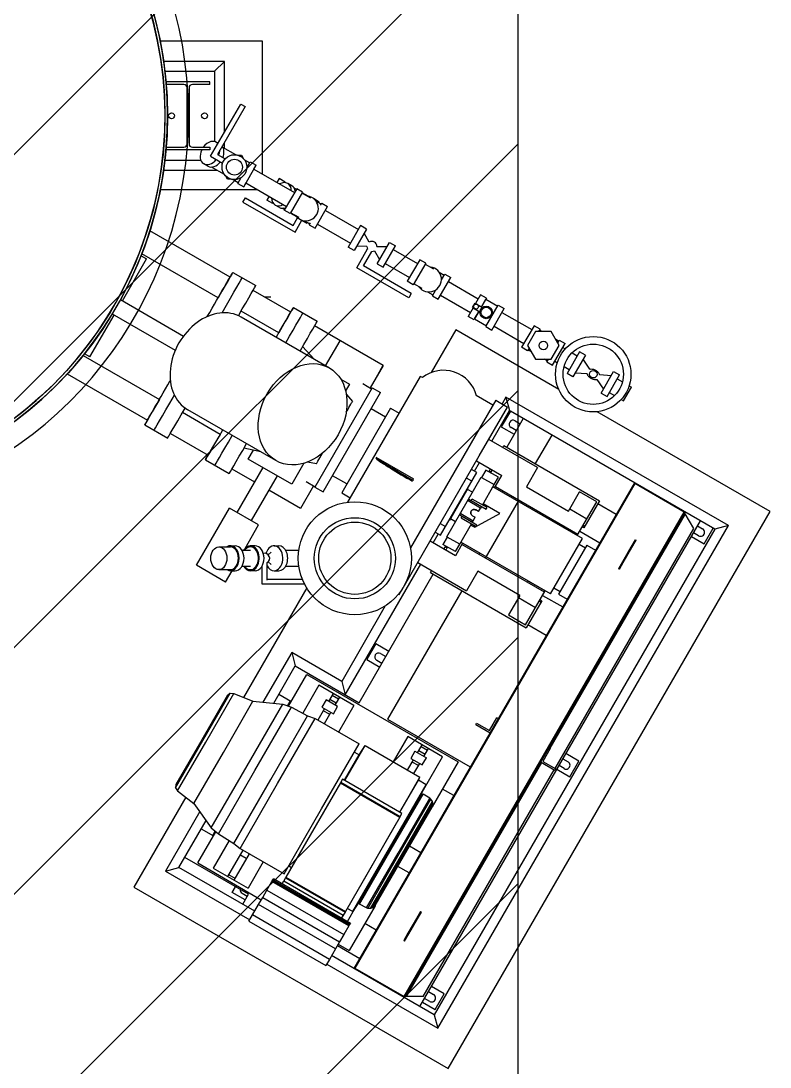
# Model space of a CAD drawing. Header units: metres. Extents: x 0 to 63075, y 0 to 44550.
# Drawn here: x 54874.6 to 55215.5, y 37339.6 to 37815.8 of the extents above; entities that cross this region are included whole.
import ezdxf

# ---------------------------------------------------------------- set-up
doc = ezdxf.new("R2010")
doc.units = ezdxf.units.M
doc.header["$LTSCALE"] = 75
for name, color, linetype in [('AI-Hatch mob', 7, 'Continuous'), ('GSB', 7, 'Continuous'), ('ML6', 1, 'Continuous'), ('SDM', 7, 'Continuous'), ('SL1', 8, 'Continuous')]:
    doc.layers.add(name, color=color, linetype=linetype)

# ---------------------------------------------------------------- blocks, each defined once
blk = doc.blocks.new('A$C6bae614f')
at = {"layer": 'SL1'}
for p, q in [((380314.8, 26579), (380005.5, 26579.1)), ((380314.8, 26176.2), (380314.8, 26579)), ((380199.7, 26517.7), (380016, 26517.7)), ((380169.7, 26487.7), (380199.7, 26517.7)), ((380199.7, 26302), (380199.7, 26517.7)), ((380019.9, 26487.7), (380169.7, 26487.7)), ((380169.7, 26487.7), (380169.7, 26274.6)), ((380023.2, 26456.2), (380023.2, 26447.8)), ((380156.2, 26456.2), (380023.2, 26456.2)), ((380156.2, 26447.8), (380156.2, 26456.2)), ((380076.7, 26447.8), (380023.2, 26447.8)), ((380086.8, 26267.7), (380086.8, 26437.7)), ((380092.6, 26437.7), (380092.6, 26267.7)), ((380156.2, 26447.8), (380102.7, 26447.8)), ((380158.1, 26230.1), (380249.4, 26388.1)), ((380249.4, 26388.1), (380262.4, 26380.6)), ((380262.4, 26380.6), (380178.6, 26235.6)), ((380180.7, 26269.3), (380175.1, 26272.5)), ((380199.7, 26254.7), (380199.7, 26272)), ((380023.2, 26249.2), (380023.2, 26257.6)), ((380023.2, 26257.6), (380076.7, 26257.6)), ((380156.2, 26249.2), (380023.2, 26249.2)), ((380102.7, 26257.6), (380156.2, 26257.6)), ((380156.2, 26257.6), (380156.2, 26249.2)), ((380158.1, 26230.1), (380194.5, 26209.1)), ((380178.6, 26235.6), (380202, 26222.1)), ((380234.5, 26234.6), (380195.4, 26257.1)), ((380241, 26233.2), (380251.2, 26233.2)), ((380251.2, 26233.2), (380256.2, 26224.5)), ((380128.5, 26217.7), (380019.9, 26217.7)), ((380150, 26199.9), (380137.3, 26207.2)), ((380199.9, 26174.7), (380160.8, 26197.3)), ((380258.3, 26137.4), (380296, 26202.7)), ((380260.7, 26219.4), (380276.6, 26210.3)), ((380268, 26195.4), (380278.1, 26213)), ((380278.1, 26213), (380296, 26202.7)), ((380289.2, 26190.9), (380296, 26202.7)), ((380016, 26187.7), (380177.5, 26187.7)), ((380209.4, 26160.9), (380204.4, 26169.7)), ((380240.4, 26147.7), (380250.6, 26165.3)), ((380289.2, 26190.9), (380412, 26120)), ((380219.6, 26160.9), (380209.4, 26160.9)), ((380226.1, 26159.6), (380242, 26150.4)), ((380240.4, 26147.7), (380258.3, 26137.4)), ((380258.3, 26137.4), (380265.1, 26149.1)), ((380265.1, 26149.1), (380387.9, 26078.2)), ((380366, 26162.3), (380359.2, 26150.5)), ((380383.9, 26152), (380366, 26162.3)), ((380418.8, 26131.8), (380381.1, 26066.5)), ((380383.9, 26152), (380382.8, 26150.1)), ((380404.2, 26140.2), (380391.6, 26147.5)), ((380417.7, 26129.9), (380410.8, 26133.9)), ((380417.2, 26129), (380411.9, 26132.1)), ((380436.7, 26121.5), (380418.8, 26131.8)), ((380006, 26129.1), (380299.9, 26129)), ((380255.7, 26091.2), (380263.3, 26104.2)), ((380263.3, 26104.2), (380408.3, 26020.4)), ((380335.1, 26108.7), (380328.3, 26096.9)), ((380436.7, 26121.5), (380399, 26056.1)), ((380435.1, 26118.7), (380460.5, 26104)), ((380453.7, 26109.2), (380435.6, 26119.6)), ((380469.3, 26102.4), (380469.4, 26102.6)), ((380469.4, 26102.6), (380487.3, 26092.3)), ((380255.7, 26091.2), (380413.8, 25999.9)), ((380346.2, 26086.6), (380328.3, 26096.9)), ((380347.2, 26088.5), (380346.2, 26086.6)), ((380366.5, 26074.9), (380353.8, 26082.2)), ((380375.3, 26072.3), (380382.2, 26068.3)), ((380382.7, 26069.2), (380377.3, 26072.3)), ((380474.8, 26012.4), (380512.5, 26077.7)), ((380493.1, 26085.3), (380477.2, 26094.4)), ((380485.7, 26089.5), (380487.3, 26092.3)), ((380491.1, 26081.9), (380494.7, 26088)), ((380494.7, 26088), (380512.5, 26077.7)), ((380399, 26056.1), (380381.1, 26066.5)), ((380400, 26058), (380418.1, 26047.6)), ((380426, 26044.2), (380400.5, 26058.9)), ((380408.3, 26020.4), (380421.8, 26043.8)), ((380413.8, 25999.9), (380434.8, 26036.3)), ((380505.7, 26065.9), (380605.8, 26008.1)), ((380434.4, 26035.7), (380449.6, 26026.9)), ((380442.6, 26034.6), (380458.5, 26025.4)), ((380449.6, 26026.9), (380451.1, 26029.7)), ((380456.9, 26022.7), (380460.5, 26028.8)), ((380456.9, 26022.7), (380474.8, 26012.4)), ((380481.6, 26024.1), (380581.7, 25966.3)), ((380612.6, 26019.9), (380574.9, 25954.6)), ((380630.5, 26009.6), (380592.8, 25944.2)), ((380630.5, 26009.6), (380612.6, 26019.9)), ((380216.9, 25863.8), (379974, 26004)), ((380638.9, 25969.9), (380623.1, 25996.7)), ((380592.8, 25944.2), (380574.9, 25954.6)), ((380631.4, 25956.8), (380600.2, 25957.1)), ((380600.6, 25892), (380633.5, 25949)), ((380621.1, 25897.5), (380646.5, 25941.5)), ((380654.3, 25943.6), (380670.1, 25916.7)), ((380661.9, 25956.6), (380693, 25956.3)), ((380662.7, 25903.9), (380700.4, 25969.2)), ((380680.6, 25893.5), (380718.3, 25958.9)), ((380700.4, 25969.2), (380718.3, 25958.9)), ((380711.5, 25947.1), (380785, 25904.7)), ((379890.6, 25792.2), (379963.8, 25919.1)), ((379947.3, 25928.6), (379963.8, 25919.1)), ((380180.8, 25801.1), (379949.6, 25934.6)), ((380791.8, 25916.4), (380754.1, 25851.1)), ((380809.7, 25906.1), (380791.8, 25916.4)), ((380225.2, 25878.1), (380294.8, 25837.9)), ((380758.7, 25800.8), (380600.6, 25892)), ((380766.2, 25813.8), (380621.1, 25897.5)), ((380662.7, 25903.9), (380680.6, 25893.5)), ((380687.4, 25905.3), (380760.9, 25862.9)), ((380809.7, 25906.1), (380772, 25840.8)), ((380808.1, 25903.4), (380833.5, 25888.7)), ((380850.2, 25879.1), (380866.1, 25869.9)), ((380772, 25840.8), (380754.1, 25851.1)), ((380847.8, 25797), (380885.5, 25862.3)), ((380857.5, 25855.1), (380867.6, 25872.6)), ((380867.6, 25872.6), (380885.5, 25862.3)), ((380878.7, 25850.6), (380969.2, 25798.3)), ((380400.9, 25757.6), (380286.5, 25823.6)), ((380766.2, 25813.8), (380758.7, 25800.8)), ((380799, 25828.8), (380773.5, 25843.5)), ((380815.6, 25819.2), (380831.5, 25810.1)), ((380829.9, 25807.3), (380840.1, 25824.9)), ((379884.9, 25795.5), (380075.9, 25685.2)), ((380320.4, 25804), (380340.4, 25804)), ((380829.9, 25807.3), (380847.8, 25797)), ((380854.6, 25808.8), (380945.1, 25756.5)), ((380952, 25771.7), (380959.5, 25784.7)), ((380959.5, 25784.7), (380981.6, 25772)), ((380976, 25810.1), (380960.9, 25783.9)), ((380993.9, 25799.8), (380976, 25810.1)), ((380993.9, 25799.8), (380978.8, 25773.6)), ((380978.8, 25773.6), (380992.3, 25797)), ((380992.3, 25797), (381028.3, 25776.2)), ((379859.9, 25752.2), (380050.9, 25641.9)), ((380364.7, 25694.9), (380250.4, 25760.9)), ((380409.2, 25771.9), (380481.3, 25730.2)), ((380953.4, 25770.9), (380938.3, 25744.7)), ((380952, 25771.7), (380974.1, 25759)), ((380971.3, 25760.6), (380956.2, 25734.4)), ((380957.8, 25737.2), (380971.3, 25760.6)), ((380992.1, 25713.7), (381029.8, 25779)), ((381010, 25703.3), (381047.7, 25768.7)), ((381029.8, 25779), (381047.7, 25768.7)), ((381040.9, 25756.9), (381131.4, 25704.6)), ((379792.3, 25622), (379865.6, 25748.9)), ((380517.8, 25588.2), (380250.6, 25742.5)), ((380956.2, 25734.4), (380938.3, 25744.7)), ((380957.8, 25737.2), (380993.7, 25716.4)), ((380680.5, 25596.2), (380473.1, 25715.9)), ((380900.6, 25703.5), (380826, 25574.4)), ((381212.9, 25523.1), (380900.6, 25703.5)), ((380992.1, 25713.7), (381010, 25703.3)), ((381016.8, 25715.1), (381107.3, 25662.9)), ((381138.2, 25716.4), (381100.5, 25651.1)), ((381142.1, 25698.5), (381117.9, 25656.7)), ((381156.1, 25706.1), (381138.2, 25716.4)), ((381190.3, 25698.5), (381142.1, 25698.5)), ((381156.1, 25706.1), (381151.7, 25698.5)), ((381162.9, 25698.5), (381154.5, 25703.3)), ((381214.5, 25656.7), (381190.3, 25698.5)), ((380506.5, 25594.8), (380550.6, 25671.1)), ((381117.9, 25656.7), (381142.1, 25614.9)), ((381190.3, 25614.9), (381214.5, 25656.7)), ((381194.2, 25597), (381231.9, 25662.3)), ((381212.5, 25669.9), (381204.1, 25674.7)), ((381209.7, 25665), (381214.1, 25672.6)), ((381212.5, 25669.9), (381209.7, 25665)), ((381214.1, 25672.6), (381231.9, 25662.3)), ((379771.8, 25626.6), (380003, 25493.1)), ((379792.3, 25622), (379775.8, 25631.6)), ((380436.9, 25653.2), (380471.8, 25614.8)), ((381118.4, 25640.8), (381100.5, 25651.1)), ((381122.8, 25648.4), (381118.4, 25640.8)), ((381128.4, 25638.7), (381120, 25643.5)), ((381225.1, 25650.5), (381232.7, 25646.2)), ((381275.7, 25637.1), (381237.9, 25571.7)), ((381253.1, 25634.4), (381268.9, 25625.3)), ((381293.5, 25626.7), (381255.8, 25561.4)), ((381293.5, 25626.7), (381275.7, 25637.1)), ((380680.5, 25596.2), (380641.2, 25527.9)), ((380680.3, 25595.7), (380658.4, 25557.8)), ((380680.3, 25595.7), (380680.3, 25595.7)), ((381142.1, 25614.9), (381190.3, 25614.9)), ((381177.9, 25610), (381169.5, 25614.9)), ((381176.3, 25607.3), (381180.7, 25614.9)), ((381176.3, 25607.3), (381194.2, 25597)), ((381180.7, 25614.9), (381177.9, 25610)), ((381201, 25608.7), (381208.6, 25604.4)), ((381229, 25592.6), (381244.7, 25583.5)), ((381307, 25585), (381286.8, 25615.2)), ((379723.8, 25570.6), (379966.7, 25430.4)), ((380793.2, 25563), (380573, 25181.6)), ((380799.7, 25559.3), (380793.2, 25563)), ((381255.8, 25561.4), (381237.9, 25571.7)), ((381298.6, 25570.6), (381262.5, 25573)), ((381336.2, 25568.2), (381372.4, 25565.8)), ((381341.3, 25512), (381379, 25577.4)), ((381359.2, 25501.7), (381396.9, 25567.1)), ((381379, 25577.4), (381396.9, 25567.1)), ((380552.4, 25554.4), (380578.7, 25539.3)), ((380578.7, 25539.3), (380567.1, 25519.2)), ((380618.9, 25540.8), (380646, 25525.1)), ((381327.9, 25553.7), (381348, 25523.6)), ((381390.1, 25555.3), (381405.9, 25546.2)), ((381408.9, 25488.7), (381433, 25530.5)), ((381426.2, 25534.4), (381433, 25530.5)), ((380647.9, 25528.3), (380473.9, 25227)), ((380499, 25212.5), (380673, 25513.8)), ((380569.5, 25507.5), (380588, 25487.2)), ((380647.9, 25528.3), (380673, 25513.8)), ((381013.2, 25475.6), (380963.1, 25504.6)), ((381052.8, 25500.1), (381041, 25479.6)), ((381052.8, 25500.1), (381063.8, 25459.1)), ((381727, 25110.8), (381052.8, 25500.1)), ((381341.3, 25512), (381359.2, 25501.7)), ((381366, 25513.5), (381381.7, 25504.4)), ((380703.5, 25466.2), (380555.5, 25209.9)), ((380703.5, 25466.2), (380728.9, 25451.6)), ((381021.9, 25490.6), (380936.4, 25342.6)), ((380972.2, 25322), (381057.7, 25470)), ((381021.9, 25490.6), (381057.7, 25470)), ((381402.1, 25492.6), (381408.9, 25488.7)), ((380186.9, 25386.9), (380072.6, 25453)), ((380355.8, 25307.7), (380088.6, 25461.9)), ((380688, 25439.4), (380644.5, 25464.5)), ((381010.3, 25366.5), (381063.8, 25459.1)), ((381066.4, 25457.6), (381038.9, 25410)), ((381105.3, 25435.1), (381055.3, 25348.5)), ((381063.8, 25459.1), (381066.4, 25457.6)), ((381686, 25099.9), (381066.4, 25457.6)), ((381853.2, 25153.4), (381329.6, 25455.7)), ((379958.5, 25416.2), (380028.1, 25376)), ((381038.9, 25410), (381077.8, 25387.5)), ((381084.3, 25398.8), (381068.7, 25407.8)), ((381080.7, 25428.5), (381096.3, 25419.5)), ((380036.3, 25390.2), (380150.7, 25324.2)), ((381148.8, 25286.5), (381001, 25371.8)), ((381191.9, 25385.1), (381141.9, 25298.5)), ((380309.8, 25334.2), (380259.1, 25345.3)), ((380272, 25312.2), (380287.6, 25339.1)), ((380936.4, 25342.6), (380763.5, 25043.2)), ((381043.2, 25347.5), (381046.7, 25353.5)), ((381046.7, 25353.5), (381336.8, 25186)), ((380142.5, 25310), (380214.6, 25268.3)), ((380403.7, 25236.2), (380272, 25312.2)), ((380773.9, 25250.9), (380659.7, 25316.9)), ((380745.2, 24928.9), (380972.2, 25322)), ((380963.5, 25306.9), (381040.3, 25262.5)), ((380222.8, 25282.5), (380291, 25243.1)), ((380316.2, 25286.7), (380237.7, 25150.7)), ((380440.2, 25299.5), (380403.7, 25236.2)), ((380478.4, 25297.4), (380451.6, 25303.3)), ((380964.5, 25271.7), (380948.5, 25280.9)), ((380957.8, 25275.5), (380972.8, 25301.5)), ((380992, 25278.9), (380979.3, 25256.8)), ((381030.1, 25256.9), (380992, 25278.9)), ((381000.7, 25273.9), (381005.7, 25282.5)), ((381006.9, 25272.6), (381001.7, 25275.6)), ((381010.9, 25279.5), (381005.9, 25270.9)), ((381148.8, 25286.5), (381114.8, 25227.6)), ((380359.5, 25261.7), (380281, 25125.7)), ((380447.5, 25243.8), (380474.6, 25228.2)), ((380571, 25236.7), (380527.5, 25261.8)), ((380854.5, 25081.1), (380964.5, 25271.7)), ((380873.4, 25076.5), (380978, 25257.6)), ((380949.2, 25245.1), (380933.2, 25254.4)), ((380978, 25257.6), (380979.3, 25256.8)), ((380979.3, 25256.8), (381017.4, 25234.8)), ((381017.4, 25234.8), (381030.1, 25256.9)), ((381018.7, 25225.1), (381040.3, 25262.5)), ((380430.3, 25162.7), (380334.3, 25218.1)), ((380430.3, 25162.7), (380334.3, 25218.1)), ((380469.7, 25231), (380430.3, 25162.7)), ((380473.9, 25227), (380499, 25212.5)), ((381442.3, 25240.6), (380592.3, 23768.4)), ((381443, 25237.8), (380595, 23769.1)), ((380883, 25127.5), (380938.6, 25223.8)), ((380951.4, 25211.6), (380936.5, 25220.2)), ((380937.3, 25224.5), (380938.6, 25223.8)), ((380981.6, 25172.9), (381017.4, 25234.8)), ((381284.6, 25071.6), (381013.5, 25228.1)), ((381020.8, 25228.7), (381271.1, 25084.2)), ((381114.8, 25227.6), (381242.1, 25154.1)), ((381242.1, 25154.1), (381276.1, 25213)), ((381328.1, 25183), (381276.1, 25213)), ((381592.9, 25151.3), (381443, 25237.8)), ((380555.5, 25209.9), (380580.9, 25195.2)), ((380938.2, 25185.7), (380940.6, 25189.9)), ((380976.3, 25163.7), (380938.2, 25185.7)), ((380978.7, 25167.9), (380940.6, 25189.9)), ((380948, 25186.7), (380950.4, 25190.9)), ((380948, 25186.7), (380993.1, 25160.7)), ((380995.5, 25164.9), (380950.4, 25190.9)), ((381089.7, 25184.1), (380990.3, 25011.9)), ((381072.8, 25198.7), (381070.7, 25195.1)), ((381269, 25080.6), (381328.1, 25183)), ((381336.8, 25186), (381289.3, 25103.7)), ((380115.2, 24990.5), (380215.2, 25163.7)), ((380303.5, 25112.7), (380215.2, 25163.7)), ((380430.3, 25162.7), (380430.3, 25162.7)), ((380744.8, 23682.6), (381592.9, 25151.3)), ((381595.6, 25152.1), (380745.5, 23679.8)), ((380878.1, 23464.7), (381853.2, 25153.4)), ((380970.1, 25152.9), (380961.5, 25157.9)), ((380970.1, 25152.9), (380976.3, 25163.7)), ((380978.7, 25167.9), (380976.3, 25163.7)), ((380978.7, 25167.9), (380979.2, 25168.7)), ((381034.1, 25147.1), (380983.6, 25176.2)), ((380993.1, 25160.7), (380995.5, 25164.9)), ((381246.1, 25161), (381298.1, 25131)), ((381331.8, 25177.4), (381387.3, 25145.3)), ((381595.7, 25146.3), (381594, 25149.3)), ((380792.2, 23652.9), (381642.3, 25125.1)), ((380853.8, 25116.9), (380869.8, 25107.7)), ((380881.7, 25128.3), (380883, 25127.5)), ((380899.9, 25122.4), (380885, 25131)), ((380913.4, 25142.7), (380915.8, 25146.8)), ((380913.4, 25142.7), (380951.5, 25120.7)), ((380915.8, 25146.8), (380953.9, 25124.8)), ((380917.4, 25133.7), (380919.8, 25137.8)), ((380917.4, 25133.7), (380962.5, 25107.7)), ((380964.9, 25111.8), (380919.8, 25137.8)), ((380951, 25119.8), (380951.5, 25120.7)), ((380951.4, 25140.6), (380960.1, 25135.6)), ((380951.5, 25120.7), (380953.9, 25124.8)), ((380953.9, 25124.8), (380960.1, 25135.6)), ((380958.8, 25105.3), (381034.1, 25147.1)), ((381595.7, 25146.3), (381185.5, 24435.8)), ((381621.7, 25101.3), (381595.7, 25146.3)), ((380262.3, 25041.4), (380303.5, 25112.7)), ((380832.3, 25058.2), (380847.8, 25085)), ((381686, 25099.9), (380835.9, 23627.6)), ((380838.5, 25090.4), (380854.5, 25081.1)), ((380846.9, 23586.7), (381727, 25110.8)), ((380912.9, 25053.8), (380948.6, 25115.7)), ((380946.7, 25112.3), (380958.8, 25105.3)), ((380962.5, 25107.7), (380964.9, 25111.8)), ((381201.9, 24374.3), (381621.7, 25101.3)), ((381219.1, 25114.2), (381217, 25110.6)), ((381276.6, 25093.8), (381337.3, 25058.7)), ((381289.3, 25103.7), (381284.1, 25106.7)), ((381291.8, 25108.1), (381286.6, 25111.1)), ((381636.8, 25079.7), (381621.3, 25088.7)), ((381633.3, 25109.5), (381648.8, 25100.5)), ((381653.7, 25055), (381681.2, 25102.6)), ((381727, 25110.8), (381686, 25099.9)), ((380899.8, 25019.2), (380823, 25063.5)), ((380874.7, 25075.8), (380862, 25053.7)), ((380900.1, 25031.7), (380862, 25053.7)), ((380873.4, 25076.5), (380874.7, 25075.8)), ((380912.9, 25053.8), (380874.7, 25075.8)), ((380921.7, 25057), (380899.8, 25019.2)), ((380900.1, 25031.7), (380912.9, 25053.8)), ((381187.8, 24903.9), (380916.7, 25060.4)), ((381169.6, 24908.4), (380919.3, 25052.9)), ((380921.7, 25057), (380921.9, 25057.4)), ((380973.6, 25027), (380921.7, 25057)), ((381187.8, 24903.9), (381284.6, 25071.6)), ((381274.4, 25054), (381293.6, 25043)), ((381444.7, 25067.8), (381431.7, 25045.5)), ((381434.5, 25043.9), (381447.4, 25066.3)), ((381444.7, 25067.8), (381447.4, 25066.3)), ((381614.8, 25077.5), (381653.7, 25055)), ((380183.1, 25046.1), (380218, 25046.1)), ((380218, 25049.3), (380232.6, 25049.3)), ((380253.1, 25035.7), (380278.6, 25035.7)), ((380293.2, 25049.3), (380278.6, 25049.3)), ((380332.7, 25022.2), (380341.2, 25030.4)), ((380350.3, 25049.3), (380364.9, 25049.3)), ((380385.4, 25035.7), (380425.3, 25035.7)), ((380865.2, 25039.2), (380869.2, 25046.1)), ((380869.2, 25046.1), (380870.7, 25048.7)), ((380869.2, 25046.1), (380874.4, 25043.1)), ((380875.9, 25045.7), (380870.4, 25036.2)), ((380973.6, 25027), (380971.3, 25022.9)), ((380973.8, 25027.4), (380973.6, 25027)), ((381298.1, 25050.8), (381212.5, 24902.6)), ((381298.1, 25050.8), (381324.1, 25035.8)), ((381431.7, 25045.5), (381405.8, 25000.5)), ((381408.5, 24998.9), (381434.5, 25043.9)), ((380203.5, 24939.5), (380115.2, 24990.5)), ((380329.3, 24945.4), (380329.3, 24998.3)), ((380332.7, 25000.9), (380341.2, 24992.7)), ((380566.2, 24597.5), (380794.8, 24993.2)), ((380785.5, 24998.6), (380933.3, 24913.2)), ((381405.8, 25000.5), (381393.9, 24979.9)), ((381396.6, 24978.3), (381408.5, 24998.9)), ((380183.1, 24977), (380218, 24977)), ((380203.5, 24939.5), (380223.3, 24973.8)), ((380218, 24973.8), (380232.6, 24973.8)), ((380253.1, 24987.4), (380278.6, 24987.4)), ((380293.2, 24973.8), (380278.6, 24973.8)), ((380314.3, 24932.5), (380314.3, 24988.4)), ((380350.3, 24973.8), (380364.9, 24973.8)), ((380385.4, 24987.4), (380425.3, 24987.4)), ((380607.8, 24573.5), (380832.8, 24963.2)), ((380824.2, 24968.2), (380827.7, 24974.2)), ((380824.2, 24968.2), (381114.3, 24800.6)), ((380967.3, 24972.1), (380933.3, 24913.2)), ((381094.6, 24898.6), (380967.3, 24972.1)), ((381396.6, 24978.3), (381393.9, 24979.9)), ((380442.9, 24932.5), (380314.3, 24932.5)), ((380436, 24947.5), (380329.3, 24947.5)), ((380329.3, 24932.5), (380329.3, 24934.7)), ((381120, 24942.5), (381117.6, 24938.4)), ((381120, 24942.5), (381120.2, 24942.9)), ((381171.9, 24912.5), (381120, 24942.5)), ((380449.1, 24921.5), (380257.5, 24589.7)), ((380919.4, 24913.2), (380694.4, 24523.4)), ((380727.3, 24902.4), (380729.3, 24901.3)), ((380729.3, 24901.3), (380741.7, 24922.8)), ((381094.6, 24898.6), (381060.6, 24839.7)), ((381112.6, 24809.7), (381171.9, 24912.5)), ((381164.1, 24898.9), (381224.8, 24863.9)), ((381172.2, 24912.9), (381171.9, 24912.5)), ((381197.9, 24921.5), (381217, 24910.4)), ((381212.5, 24902.6), (381238.5, 24887.6)), ((380687.2, 24867), (380555.3, 24638.4)), ((381142.6, 24861.7), (381090.6, 24891.7)), ((381161.8, 24882.9), (381114.3, 24800.6)), ((381154.1, 24881.6), (381159.3, 24878.6)), ((381156.6, 24885.9), (381161.8, 24882.9)), ((381060.6, 24839.7), (381112.6, 24809.7)), ((381174.8, 24777.3), (381119.3, 24809.3)), ((380658.8, 24751.8), (380631.3, 24704.2)), ((380697.8, 24729.3), (380658.8, 24751.8)), ((380403.7, 24725.9), (380316.7, 24575.3)), ((380403.7, 24725.9), (380414.7, 24685)), ((380555.3, 24638.4), (380403.7, 24725.9)), ((380631.3, 24704.2), (380670.3, 24681.7)), ((380673.2, 24722.7), (380688.8, 24713.7)), ((380349.6, 24572.2), (380414.7, 24685)), ((380414.7, 24685), (380607.8, 24573.5)), ((380676.8, 24693), (380661.2, 24702)), ((380393.7, 24563.4), (380449.1, 24659.3)), ((380449.1, 24659.3), (380908.1, 24394.3)), ((380486.1, 24626.4), (380437.1, 24541.7)), ((380591.7, 24565.4), (380486.1, 24626.4)), ((380555.3, 24638.4), (380566.2, 24597.5)), ((380209, 24596.4), (380131, 24461.3)), ((380134.5, 24459.2), (380217.5, 24602.9)), ((380143.1, 24454.3), (380228.1, 24601.5)), ((380196.8, 24423.2), (380286.3, 24578.2)), ((380209, 24596.4), (380217.5, 24602.9)), ((380217.5, 24602.9), (380228.1, 24601.5)), ((380228.1, 24601.5), (380286.3, 24578.2)), ((380286.3, 24578.2), (380376.9, 24569.6)), ((380401.6, 24577.1), (380364.7, 24598.4)), ((380391.2, 24564.3), (380399.3, 24578.4)), ((380507.8, 24582.1), (380495.3, 24560.4)), ((380542.5, 24562.1), (380507.8, 24582.1)), ((380529.4, 24601.4), (380515.6, 24577.6)), ((380519.4, 24584.1), (380538.4, 24573.1)), ((380526.4, 24596.2), (380545.4, 24585.2)), ((380548.4, 24590.4), (380534.7, 24566.6)), ((380268.5, 24381.9), (380376.9, 24569.6)), ((380292.5, 24368), (380403.3, 24559.9)), ((380376.9, 24569.6), (380403.3, 24559.9)), ((380403.3, 24559.9), (380451.7, 24533.8)), ((380503.1, 24555.9), (380482.8, 24520.8)), ((380495.3, 24560.4), (380530, 24540.4)), ((380518.4, 24538.5), (380499.4, 24549.5)), ((380530, 24540.4), (380542.5, 24562.1)), ((380591.7, 24565.4), (380545.2, 24484.8)), ((380340.1, 24340.5), (380451.7, 24533.8)), ((380361.1, 24328.4), (380474.9, 24525.4)), ((380451.7, 24533.8), (380474.9, 24525.4)), ((380474.9, 24525.4), (380608, 24448.5)), ((380522.2, 24544.9), (380501.9, 24509.8)), ((380694.4, 24523.4), (380944.8, 24378.9)), ((381002.7, 24489.3), (381025.2, 24528.3)), ((381029.6, 24525.8), (381025.2, 24528.3)), ((380961.3, 24507.5), (380963.8, 24511.8)), ((380961.3, 24507.5), (381004.6, 24482.5)), ((380963.8, 24511.8), (381002.7, 24489.3)), ((380051.5, 24315.5), (380134.5, 24459.2)), ((380131, 24461.3), (380052.9, 24326.2)), ((380058.1, 24307), (380143.1, 24454.3)), ((380755.4, 24470.9), (380711.4, 24394.6)), ((380861.1, 24409.9), (380755.4, 24470.9)), ((380107.3, 24268.3), (380196.8, 24423.2)), ((380494.2, 24251.5), (380608, 24448.5)), ((380564.8, 24337.8), (380626.1, 24443.9)), ((380593.7, 24423.8), (380608.3, 24415.5)), ((380608.3, 24415.5), (380626.1, 24443.9)), ((380626.1, 24443.9), (380792.3, 24347.9)), ((380777.2, 24426.6), (380764.7, 24404.9)), ((380777.2, 24426.6), (380811.8, 24406.6)), ((380785, 24422.1), (380798.7, 24445.9)), ((380788.7, 24428.6), (380807.8, 24417.6)), ((380795.7, 24440.7), (380814.8, 24429.7)), ((380804, 24411.1), (380817.8, 24434.9)), ((381187.2, 24434.8), (381164.7, 24395.8)), ((381182.9, 24437.3), (381187.2, 24434.8)), ((381273.7, 24396.8), (381234.7, 24419.3)), ((380563.8, 24338.4), (380608.3, 24415.5)), ((381160.5, 24392.5), (380750.6, 23682.6)), ((380754.7, 24369.6), (380772.5, 24400.4)), ((380764.7, 24404.9), (380799.3, 24384.9)), ((380787.8, 24382.9), (380768.7, 24393.9)), ((380773.7, 24358.6), (380791.5, 24389.4)), ((380799.3, 24384.9), (380811.8, 24406.6)), ((380803.1, 24309.6), (380861.1, 24409.9)), ((380908.1, 24394.3), (380829.4, 24258)), ((381157.9, 24394), (381201.2, 24369)), ((381164.7, 24395.8), (381203.7, 24373.3)), ((381225.7, 24403.7), (381241.3, 24394.7)), ((381246.2, 24349.2), (381273.7, 24396.8)), ((380160.1, 24194.1), (380268.5, 24381.9)), ((380181.7, 24176.1), (380292.5, 24368)), ((380802.5, 23682.6), (381199.4, 24370)), ((381203.7, 24373.3), (381201.2, 24369)), ((381207.2, 24371.7), (381246.2, 24349.2)), ((381229.3, 24373.9), (381213.7, 24382.9)), ((380052.9, 24326.2), (380051.5, 24315.5)), ((380228.4, 24147.2), (380340.1, 24340.5)), ((380247.4, 24131.4), (380361.1, 24328.4)), ((380551.2, 24330.5), (380386.3, 24044.9)), ((380552.3, 24332.3), (380551.2, 24330.5)), ((380551.2, 24330.5), (380731.4, 24226.5)), ((380557.8, 24341.8), (380552.3, 24332.3)), ((380552.3, 24332.3), (380732.4, 24228.4)), ((380737.9, 24237.8), (380557.8, 24341.8)), ((380700.2, 24132.6), (380811.2, 24324.7)), ((380731.1, 24241.8), (380792.3, 24347.9)), ((380731.4, 24241.6), (380787.8, 24339.3)), ((380787.8, 24339.3), (380792.3, 24347.9)), ((380811.2, 24324.7), (380787.8, 24339.3)), ((380797.2, 24298.5), (380811.2, 24324.7)), ((380051.5, 24315.5), (380058.1, 24307)), ((380058.1, 24307), (380107.3, 24268.3)), ((380701.1, 24132), (380797.2, 24298.5)), ((380702.9, 24131), (380799, 24297.4)), ((380705.5, 24129.5), (380801.8, 24296.2)), ((380797.2, 24298.5), (380799, 24297.4)), ((380799, 24297.4), (380801.8, 24296.2)), ((380822, 24283.8), (380801.8, 24296.2)), ((380894.8, 24292.3), (380860.6, 24312)), ((380083, 24287.5), (379925.5, 24014.8)), ((380107.3, 24268.3), (380160.1, 24194.1)), ((380726.1, 24117.6), (380822, 24283.8)), ((380729.8, 24115.5), (380825.4, 24281.2)), ((380736.4, 24111.7), (380830, 24273.7)), ((380739, 24110.2), (380831.1, 24269.8)), ((380741.5, 24108.8), (380831.2, 24264.2)), ((380825.4, 24281.2), (380822, 24283.8)), ((380830, 24273.7), (380825.4, 24281.2)), ((380829.1, 24257.1), (380831.2, 24264.2)), ((380831.1, 24269.8), (380830, 24273.7)), ((380831.2, 24264.2), (380831.1, 24269.8)), ((380125.1, 24243.4), (380021.2, 24063.4)), ((380380.5, 24054.5), (380494.2, 24251.5)), ((380732.4, 24228.4), (380731.4, 24226.5)), ((380732.4, 24228.4), (380737.9, 24237.8)), ((380742.9, 24107.9), (380829.1, 24257.1)), ((380062.2, 24074.4), (380144.2, 24216.5)), ((380731.4, 24226.5), (380566.5, 23940.9)), ((380721.5, 24209.2), (380622.9, 24038.5)), ((380721.5, 24209.5), (380721.5, 24209.2)), ((380119.1, 24087.8), (380173.8, 24182.6)), ((380129.7, 24191.3), (380166.6, 24170)), ((380160.1, 24194.1), (380181.7, 24176.1)), ((380164.3, 24171.3), (380171.8, 24184.3)), ((380181.7, 24176.1), (380228.4, 24147.2)), ((380214.4, 24155.9), (380166.1, 24072.2)), ((380228.4, 24147.2), (380247.4, 24131.4)), ((380794.6, 24118.8), (380760.6, 24138.4)), ((380272.8, 23993.2), (380079.7, 24104.7)), ((380255.3, 24126.8), (380209.4, 24047.2)), ((380274.4, 24115.8), (380228.4, 24036.2)), ((380265.9, 24101.1), (380246.9, 24112.1)), ((380247.4, 24131.4), (380380.5, 24054.5)), ((380589.3, 23940.5), (380700.2, 24132.6)), ((380605, 23965.6), (380701.1, 24132)), ((380606.8, 23964.6), (380702.9, 24131)), ((380609.3, 23962.8), (380705.5, 24129.5)), ((380630.1, 23951.5), (380726.1, 24117.6)), ((380634.1, 23949.8), (380729.8, 24115.5)), ((380642.9, 23949.6), (380736.4, 24111.7)), ((380646.8, 23950.7), (380739, 24110.2)), ((380651.7, 23953.3), (380741.5, 24108.8)), ((380656.8, 23958.7), (380742.9, 24107.9)), ((380021.2, 24063.4), (380062.2, 24074.4)), ((380291.7, 23941.9), (380062.2, 24074.4)), ((380119.1, 24087.8), (380311.7, 23976.5)), ((380166.1, 24072.2), (380271.7, 24011.2)), ((380317.7, 24090.8), (380271.7, 24011.2)), ((380394.7, 24079.2), (380403.3, 24074.2)), ((380759.3, 24057.7), (380725.3, 24077.4)), ((380021.2, 24063.4), (380276.7, 23915.9)), ((380231.4, 24041.4), (380212.4, 24052.4)), ((380346.6, 24036.8), (380348.6, 24040.3)), ((380348.6, 24040.3), (380581.5, 23905.8)), ((380385.3, 24043), (380379.8, 24033.5)), ((380386.3, 24044.9), (380385.3, 24043)), ((380385.3, 24043), (380565.4, 23939)), ((380386.3, 24044.9), (380566.5, 23940.9)), ((380622.9, 24038.5), (380622.7, 24038.4)), ((379925.5, 24014.8), (380878.1, 23464.7)), ((380223.8, 23998.4), (380233.8, 24015.7)), ((380328.6, 24005.7), (380343.7, 24031.9)), ((380343.7, 24031.9), (380344.6, 24033.4)), ((380576.7, 23897.4), (380343.7, 24031.9)), ((380344.6, 24033.4), (380346.4, 24036.5)), ((380344.6, 24033.4), (380577.6, 23898.9)), ((380346.4, 24036.5), (380346.6, 24036.8)), ((380346.4, 24036.5), (380579.3, 23901.9)), ((380346.6, 24036.8), (380579.5, 23902.3)), ((380375.1, 24025), (380380, 24033.4)), ((380379.8, 24033.5), (380559.9, 23929.5)), ((380262.8, 23975.9), (380223.8, 23998.4)), ((380253.7, 23996.2), (380269.3, 23987.2)), ((380255.3, 23962.9), (380272.8, 23993.2)), ((380303.6, 23962.4), (380315.9, 23983.6)), ((380315.9, 23983.6), (380328.6, 24005.7)), ((380315.9, 23983.6), (380548.8, 23849.1)), ((380328.6, 24005.7), (380561.5, 23871.2)), ((380285, 23930.2), (380303.6, 23962.4)), ((380536.6, 23827.9), (380303.6, 23962.4)), ((380589.3, 23940.5), (380571.6, 23949.8)), ((380572.9, 23910.8), (380598.4, 23955)), ((380656.2, 23958), (380578, 23822.7)), ((380605, 23965.6), (380589.3, 23940.5)), ((380605, 23965.6), (380606.8, 23964.6)), ((380606.8, 23964.6), (380609.3, 23962.8)), ((380630.1, 23951.5), (380609.3, 23962.8)), ((380634.1, 23949.8), (380630.1, 23951.5)), ((380642.9, 23949.6), (380634.1, 23949.8)), ((380646.8, 23950.7), (380642.9, 23949.6)), ((380651.7, 23953.3), (380646.8, 23950.7)), ((380656.8, 23958.7), (380651.7, 23953.3)), ((380274.3, 23911.7), (380285, 23930.2)), ((380274.3, 23911.7), (380507.3, 23777.2)), ((380518, 23795.7), (380285, 23930.2)), ((380565.4, 23939), (380555, 23921.1)), ((380566.5, 23940.9), (380565.4, 23939)), ((380781.9, 23920), (380755.9, 23875)), ((380758.7, 23873.4), (380784.7, 23918.4)), ((380793.8, 23940.6), (380781.9, 23920)), ((380784.7, 23918.4), (380796.6, 23939.1)), ((380793.8, 23940.6), (380796.6, 23939.1)), ((380576.7, 23897.4), (380561.5, 23871.2)), ((380577.6, 23898.9), (380576.7, 23897.4)), ((380579.3, 23901.9), (380577.6, 23898.9)), ((380579.5, 23902.3), (380579.3, 23901.9)), ((380581.5, 23905.8), (380579.5, 23902.3)), ((380625.5, 23905), (380659.8, 23885.3)), ((380548.8, 23849.1), (380536.6, 23827.9)), ((380561.5, 23871.2), (380548.8, 23849.1)), ((380755.9, 23875), (380743, 23852.7)), ((380745.8, 23851.1), (380743, 23852.7)), ((380745.8, 23851.1), (380758.7, 23873.4)), ((380536.6, 23827.9), (380518, 23795.7)), ((380542.2, 23837.7), (380609.8, 23798.7)), ((380544.7, 23842), (380578, 23822.7)), ((380518, 23795.7), (380507.3, 23777.2)), ((380835.9, 23627.6), (380524.7, 23807.4)), ((380509.7, 23781.4), (380846.9, 23586.7)), ((380595, 23769.1), (380744.8, 23682.6)), ((380818.2, 23697.9), (380833.8, 23688.9)), ((380866.2, 23691), (380827.2, 23713.5)), ((380838.7, 23643.4), (380866.2, 23691)), ((380802.5, 23682.6), (380747.1, 23682.6)), ((380799.7, 23665.9), (380838.7, 23643.4)), ((380821.8, 23668.1), (380806.2, 23677.1)), ((380835.9, 23627.6), (380846.9, 23586.7))]:
    blk.add_line(p, q, dxfattribs=at)
for centre, radius in [((378869.8, 26352.7), 1158), ((378869.8, 26352.7), 1150), ((380039.7, 26352.7), 9), ((380139.7, 26352.7), 9), ((380230.3, 26197.1), 37.7), ((380230.3, 26197.1), 24.1), ((380962.3, 25774.5), 7.5), ((380993, 25756.7), 19), ((380993, 25756.7), 15.9), ((381166.2, 25656.7), 13), ((381317.4, 25569.4), 114.3), ((381317.4, 25569.4), 91.4), ((381317.4, 25569.4), 11.4), ((380595, 25011.5), 171.4), ((380595, 25011.5), 123), ((380595, 25011.5), 109.5)]:
    blk.add_circle(centre, radius, dxfattribs=at)
for centre, radius, start, end in [((378869.8, 26352.7), 1150, 123.245, 116.6684), ((378869.8, 26352.7), 1221.5, 121.0729, 67.2925), ((378869.8, 26352.7), 1158, 122.9859, 69.3681), ((380076.7, 26437.7), 10.1, 359.9981, 89.9981), ((380102.7, 26437.7), 10.1, 89.9981, 179.9981), ((380076.7, 26267.7), 10.1, 269.9981, 359.9981), ((380102.7, 26267.7), 10.1, 179.9981, 269.9981), ((380446.8, 26072.1), 37.7, 216.3213, 83.675), ((380646.6, 25956.7), 15.2, 179.5208, 210.539), ((380646.6, 25956.7), 15.2, 359.5208, 120.4754), ((380646.6, 25956.7), 15.2, 269.4573, 300.4755), ((380819.8, 25856.7), 37.7, 216.3213, 83.675), ((380863.8, 25477.7), 103.7, 14.6334, 128.1612), ((381074.7, 25418.2), 12, 59.9981, 239.9981), ((381642.8, 25090.1), 12, 239.9981, 59.9981), ((380321.8, 25011.5), 15.2, 299.4573, 105.1683), ((380667.2, 24712.4), 12, 59.9981, 239.9981), ((381235.3, 24384.3), 12, 239.9981, 59.9981), ((380259.7, 24006.6), 12, 174.6224, 239.9981), ((380827.8, 23678.5), 12, 239.9981, 59.9981)]:
    blk.add_arc(centre, radius, start, end, dxfattribs=at)
for centre, major_axis, ratio, start_param, end_param in [((380156.2, 26239.9), (18.9, 32.7), 0.707107, 6.034682, 7.714986), ((380168.8, 26232.6), (18.9, 32.7), 0.707107, 4.912562, 6.018903), ((380156.2, 26239.9), (-18.9, -32.7), 0.707107, 4.832285, 7.653809), ((380156.2, 26239.9), (-18.9, -32.7), 0.707107, 1.770969, 2.200241), ((380168.8, 26232.6), (-18.9, -32.7), 0.707107, 0, 1.370623), ((380372.7, 26114.9), (18.9, 32.7), 0.707107, 5.406537, 7.159834), ((380385.3, 26107.6), (18.9, 32.7), 0.707107, 5.598536, 6.283185), ((380372.7, 26114.9), (-18.9, -32.7), 0.707107, 5.406537, 7.159834), ((380385.3, 26107.6), (-18.9, -32.7), 0.707107, 0, 0.684649), ((380091.9, 25647.1), (133.4, 231), 0.000132, 5.145256, 7.124254), ((380120.6, 25630.5), (133.4, 231), 0.000092, 5.283689, 6.283206), ((380161.4, 25606.9), (133.4, 231), 0.000092, 5.362998, 6.283185), ((380169.6, 25602.2), (81, 140.3), 0.766044, 0, 3.141593), ((380275.8, 25540.9), (133.4, 231), 0.000092, 5.365203, 7.124254), ((380304.6, 25524.3), (133.4, 231), 0.000092, 5.365203, 6.283185), ((380348, 25499.3), (133.4, 231), 0.000092, 5.365203, 6.283185), ((380091.9, 25647.1), (-133.4, -231), 0.000132, 5.442117, 7.421115), ((380120.6, 25630.5), (-133.4, -231), 0.000092, 6.283164, 7.282682), ((380161.4, 25606.9), (-133.4, -231), 0.000092, 0, 0.920187), ((380533.2, 25392.3), (54.8, 94.9), 0.000092, 5.425758, 6.283156), ((380275.8, 25540.9), (-133.4, -231), 0.000092, 5.442117, 7.201168), ((380304.6, 25524.3), (-133.4, -231), 0.000092, 0, 0.917982), ((380348, 25499.3), (-133.4, -231), 0.000092, 6.283185, 7.201168), ((380533.2, 25392.3), (-54.8, -94.9), 0.000092, 0.000029, 0.857428), ((380743.1, 25268.7), (-89.8, 51.9), 0.070019, 0.381977, 1.917875), ((380743.1, 25268.7), (89.8, -51.9), 0.035052, 3.522686, 5.063617), ((380278.6, 25011.5), (0, 37.7), 0.707107, 3.141593, 7.159834), ((380350.3, 25011.5), (0, -37.7), 0.707107, 0, 4.311522), ((380218, 25011.6), (0, 37.7), 0.707107, 4.712389, 6.696424), ((380218, 25011.6), (0, 34.5), 0.707107, 4.712389, 6.283185), ((380232.6, 25011.6), (0, 37.7), 0.707107, 4.712389, 6.283185), ((380278.6, 25011.5), (0, 34.5), 0.707107, 3.141593, 7.080641), ((380293.2, 25011.5), (0, 37.7), 0.707107, 3.141593, 6.283185), ((380364.9, 25011.5), (0, -37.7), 0.707107, 0, 3.141593), ((380218, 25011.6), (0, -37.7), 0.707107, 5.869946, 7.853982), ((380218, 25011.6), (0, -34.5), 0.707107, 0, 1.570796), ((380232.6, 25011.6), (0, -37.7), 0.707107, 0, 1.570796), ((380278.6, 25011.5), (0, -37.7), 0.707107, 5.406537, 6.283185), ((380278.6, 25011.5), (0, -34.5), 0.707107, 5.485729, 6.283185), ((380350.3, 25011.5), (0, -37.7), 0.707107, 5.373764, 6.283185)]:
    blk.add_ellipse(centre, major_axis=major_axis, ratio=ratio, start_param=start_param, end_param=end_param, dxfattribs=at)
for centre, major_axis, ratio in [((380436.8, 25448), (81, 140.3), 0.766044), ((380183.1, 25011.6), (0, 34.5), 0.707107)]:
    blk.add_ellipse(centre, major_axis=major_axis, ratio=ratio, dxfattribs=at)
for points, knots in [([(381298.6, 25570.6), (381298.7, 25570.3), (381298.9, 25569.9), (381299, 25569.6), (381299.7, 25567.9), (381300.7, 25566.1), (381302, 25564.5), (381303.6, 25562.4), (381305.6, 25560.5), (381308, 25558.8), (381310.7, 25556.9), (381313.7, 25555.4), (381316.8, 25554.5), (381319.7, 25553.6), (381322.7, 25553.2), (381325.4, 25553.4), (381326.2, 25553.5), (381327.1, 25553.6), (381327.9, 25553.7)], [0.637218, 0.637218, 0.637218, 0.637218, 0.70005, 0.70005, 0.70005, 1.024067, 1.024067, 1.024067, 1.43199, 1.43199, 1.43199, 1.906884, 1.906884, 1.906884, 2.35788, 2.35788, 2.35788, 2.504375, 2.504375, 2.504375, 2.504375]), ([(381307, 25585), (381307.3, 25585.1), (381307.7, 25585.2), (381308, 25585.2), (381309.9, 25585.5), (381311.9, 25585.5), (381313.9, 25585.2), (381316.5, 25584.8), (381319.2, 25584), (381321.8, 25582.9), (381324.8, 25581.5), (381327.7, 25579.6), (381330, 25577.4), (381332.3, 25575.3), (381334.1, 25572.9), (381335.2, 25570.5), (381335.6, 25569.7), (381335.9, 25568.9), (381336.2, 25568.2)], [0.637218, 0.637218, 0.637218, 0.637218, 0.70005, 0.70005, 0.70005, 1.024067, 1.024067, 1.024067, 1.43199, 1.43199, 1.43199, 1.906884, 1.906884, 1.906884, 2.35788, 2.35788, 2.35788, 2.504375, 2.504375, 2.504375, 2.504375]), ([(380951.4, 25140.6), (380950.4, 25141.2), (380949.3, 25142.1), (380948.5, 25143.2), (380947.7, 25144.2), (380947.1, 25145.5), (380946.8, 25146.7), (380946.5, 25147.9), (380946.4, 25149.3), (380946.5, 25150.6), (380946.7, 25151.9), (380947.2, 25153.2), (380947.8, 25154.3), (380948.4, 25155.4), (380949.3, 25156.4), (380950.4, 25157.2), (380951.4, 25158), (380952.6, 25158.6), (380953.9, 25158.9), (380955.1, 25159.3), (380956.4, 25159.4), (380957.8, 25159.2), (380959.1, 25159), (380960.4, 25158.6), (380961.5, 25157.9)], [0, 0, 0, 0, 0.376935, 0.376935, 0.376935, 0.753869, 0.753869, 0.753869, 1.130803, 1.130803, 1.130803, 1.507737, 1.507737, 1.507737, 1.88467, 1.88467, 1.88467, 2.261604, 2.261604, 2.261604, 2.638539, 2.638539, 2.638539, 3.015474, 3.015474, 3.015474, 3.015474]), ([(380961.5, 25157.9), (380960.4, 25158.6), (380959.1, 25159), (380957.8, 25159.2), (380956.4, 25159.4), (380955.1, 25159.3), (380953.9, 25158.9), (380952.6, 25158.6), (380951.4, 25158), (380950.4, 25157.2), (380949.3, 25156.4), (380948.4, 25155.4), (380947.8, 25154.3), (380947.2, 25153.2), (380946.7, 25151.9), (380946.5, 25150.6), (380946.4, 25149.3), (380946.5, 25147.9), (380946.8, 25146.7), (380947.1, 25145.5), (380947.7, 25144.2), (380948.5, 25143.2), (380949.3, 25142.1), (380950.4, 25141.2), (380951.4, 25140.6)], [-3.015474, -3.015474, -3.015474, -3.015474, -2.638539, -2.638539, -2.638539, -2.261604, -2.261604, -2.261604, -1.88467, -1.88467, -1.88467, -1.507737, -1.507737, -1.507737, -1.130803, -1.130803, -1.130803, -0.753869, -0.753869, -0.753869, -0.376935, -0.376935, -0.376935, 0, 0, 0, 0])]:
    blk.add_open_spline(points, degree=3, knots=knots, dxfattribs=at)
blk = doc.blocks.new('zw$15D4')
at = {"layer": 'ML6', "xscale": 0.2502808837766805, "yscale": 0.2502808837766805, "zscale": 0.2502808837766805}
blk.add_blockref('A$C6bae614f', (-85544.74, -3177.34), dxfattribs=at)

msp = doc.modelspace()

# ---------------------------------------------------------------- hatches: boundary and pattern name
at = {"layer": 'AI-Hatch mob'}
h = msp.add_hatch(dxfattribs=at)
h.set_pattern_fill('ANSI31', color=256, scale=25)
h.set_pattern_definition([(45, (-10332.5, -59.206), (-56.1266, 56.1266), [])])
h.paths.add_polyline_path([(55100.67, 38156.14), (54290.75, 38156.14), (54290.75, 36564.59), (55100.67, 36564.59)])

# ---------------------------------------------------------------- linework, layer by layer
at = {"layer": 'SDM'}
msp.add_lwpolyline([(54290.75, 38156.14), (55100.67, 38156.14), (55100.67, 36564.59), (54290.75, 36564.59)], close=True, dxfattribs=at)

# ---------------------------------------------------------------- block references
at = {"layer": 'GSB', "xscale": 0.6000000000000068, "yscale": 0.6000000000000068, "zscale": 0.6000000000000068}
msp.add_blockref('zw$15D4', (49200, 35721.63), dxfattribs=at)

doc.saveas('drawing.dxf')
